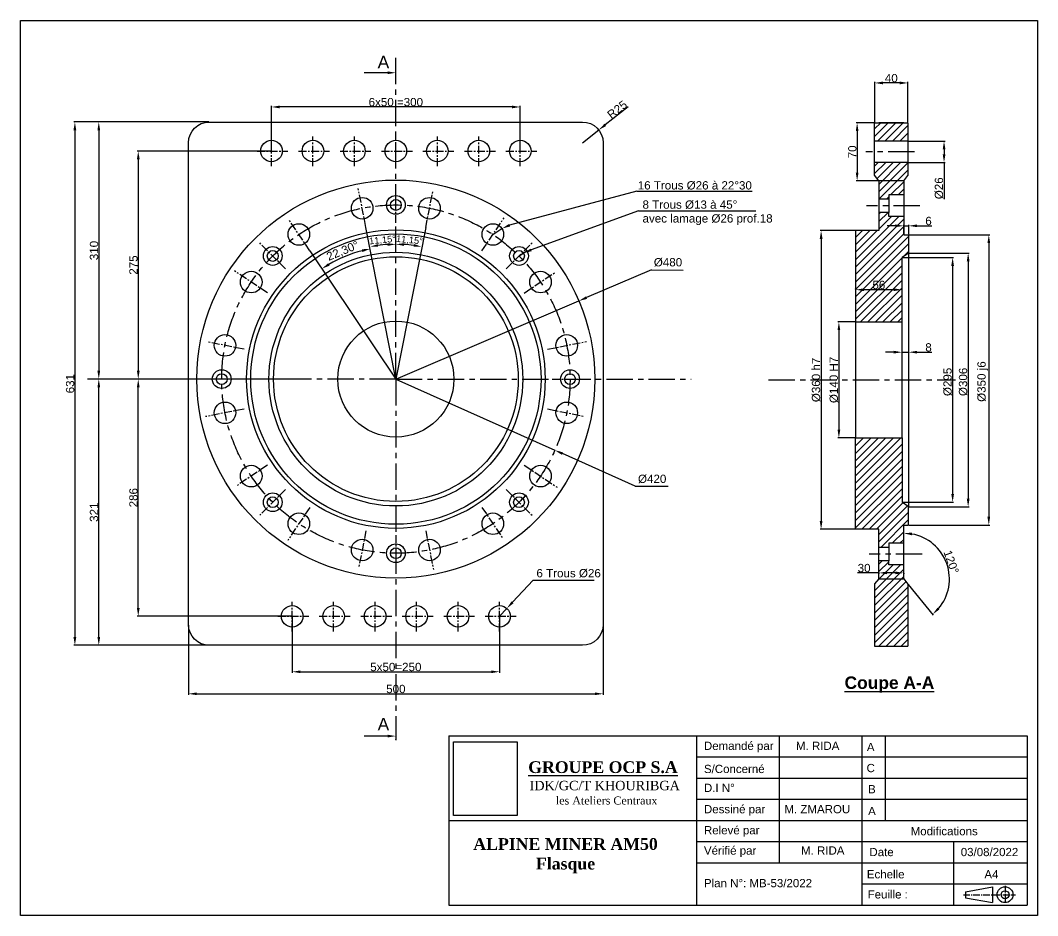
# Model space of a CAD drawing. Header units: millimetres. Extents: x 1913 to 5508, y 1111 to 2190.
# Drawn here: x 1913 to 3139, y 1111 to 2190 of the extents above; entities that cross this region are included whole.
import ezdxf

# ---------------------------------------------------------------- set-up
doc = ezdxf.new("R2010")
doc.units = ezdxf.units.MM
doc.linetypes.add('AXES', pattern=[50.8, 31.75, -6.35, 6.35, -6.35])
doc.linetypes.add('AXES2', pattern=[28.575, 19.05, -3.175, 3.175, -3.175])
doc.layers.add('format', color=7, linetype='Continuous')
doc.styles.get("Standard").update_dxf_attribs({"font": 'arial.ttf'})
doc.dimstyles.new('ISO-25', dxfattribs={"dimtxt": 10, "dimasz": 10, "dimexe": 1.25, "dimexo": 0.625, "dimtad": 1, "dimtxsty": 'Standard', "dimcen": 2.5, "dimclrd": 6, "dimclre": 6, "dimazin": 0, "dimtfac": 1, "dimtmove": 0, "dimatfit": 3, "dimfxl": 1, "dimarcsym": 0})
picture_1 = doc.add_image_def('image1.jpg', size_in_pixel=(500, 433))
pattern_1 = [(45, (3.563, 80.705), (-4.490128, 4.490128), [])]

# ---------------------------------------------------------------- blocks, each defined once
blk = doc.blocks.new('*D6')
at = {"color": 6, "lineweight": -2, "transparency": 16777216}
for p, q in [((2214.9, 2032.5), (2053.7, 2032.5)), ((2054.9, 2022.5), (2054.9, 1767.5)), ((2214.9, 1757.5), (2053.7, 1757.5))]:
    blk.add_line(p, q, dxfattribs=at)
at = {"color": 6, "transparency": 16777216}
for points in [[(2053.3, 2022.5), (2056.6, 2022.5), (2054.9, 2032.5)], [(2053.3, 1767.5), (2056.6, 1767.5), (2054.9, 1757.5)]]:
    blk.add_solid(points, dxfattribs=at)
at = {"layer": 'Defpoints', "color": 0, "transparency": 16777216}
for p in [(2215.5, 2032.5), (2054.9, 1757.5), (2215.5, 1757.5)]:
    blk.add_point(p, dxfattribs=at)
at = {"color": 0, "transparency": 16777216, "insert": (2049.2, 1895), "char_height": 10, "attachment_point": 5, "rotation": 90}
blk.add_mtext('275', dxfattribs=at)
blk = doc.blocks.new('*D7')
at = {"color": 6, "lineweight": -2, "transparency": 16777216}
for p, q in [((2239.9, 1757.5), (2053.7, 1757.5)), ((2054.9, 1481.5), (2054.9, 1747.5)), ((2239.9, 1471.5), (2053.7, 1471.5))]:
    blk.add_line(p, q, dxfattribs=at)
at = {"color": 6, "transparency": 16777216}
for points in [[(2053.3, 1747.5), (2056.6, 1747.5), (2054.9, 1757.5)], [(2053.3, 1481.5), (2056.6, 1481.5), (2054.9, 1471.5)]]:
    blk.add_solid(points, dxfattribs=at)
at = {"layer": 'Defpoints', "color": 0, "transparency": 16777216}
for p in [(2054.9, 1757.5), (2240.5, 1757.5), (2240.5, 1471.5)]:
    blk.add_point(p, dxfattribs=at)
at = {"color": 0, "transparency": 16777216, "insert": (2049.2, 1614.5), "char_height": 10, "attachment_point": 5, "rotation": 90}
blk.add_mtext('286', dxfattribs=at)
blk = doc.blocks.new('*D8')
at = {"color": 6, "lineweight": -2, "transparency": 16777216}
for p, q in [((2139.9, 2067.5), (2006.1, 2067.5)), ((2007.3, 2057.5), (2007.3, 1767.5)), ((2139.9, 1757.5), (2006.1, 1757.5))]:
    blk.add_line(p, q, dxfattribs=at)
at = {"color": 6, "transparency": 16777216}
for points in [[(2005.7, 2057.5), (2009, 2057.5), (2007.3, 2067.5)], [(2005.7, 1767.5), (2009, 1767.5), (2007.3, 1757.5)]]:
    blk.add_solid(points, dxfattribs=at)
at = {"layer": 'Defpoints', "color": 0, "transparency": 16777216}
for p in [(2140.5, 2067.5), (2007.3, 1757.5), (2140.5, 1757.5)]:
    blk.add_point(p, dxfattribs=at)
at = {"color": 0, "transparency": 16777216, "insert": (2001.6, 1912.5), "char_height": 10, "attachment_point": 5, "rotation": 90}
blk.add_mtext('310', dxfattribs=at)
blk = doc.blocks.new('*D9')
at = {"color": 6, "lineweight": -2, "transparency": 16777216}
for p, q in [((2139.9, 1757.5), (2006.1, 1757.5)), ((2007.3, 1446.5), (2007.3, 1747.5)), ((2139.9, 1436.5), (2006.1, 1436.5))]:
    blk.add_line(p, q, dxfattribs=at)
at = {"color": 6, "transparency": 16777216}
for points in [[(2005.7, 1747.5), (2009, 1747.5), (2007.3, 1757.5)], [(2005.7, 1446.5), (2009, 1446.5), (2007.3, 1436.5)]]:
    blk.add_solid(points, dxfattribs=at)
at = {"layer": 'Defpoints', "color": 0, "transparency": 16777216}
for p in [(2007.3, 1757.5), (2140.5, 1757.5), (2140.5, 1436.5)]:
    blk.add_point(p, dxfattribs=at)
at = {"color": 0, "transparency": 16777216, "insert": (2001.6, 1597), "char_height": 10, "attachment_point": 5, "rotation": 90}
blk.add_mtext('321', dxfattribs=at)
blk = doc.blocks.new('*D10')
at = {"color": 6, "lineweight": -2, "transparency": 16777216}
for p, q in [((2139.9, 2067.5), (1977.3, 2067.5)), ((1978.5, 2057.5), (1978.5, 1446.5)), ((2139.9, 1436.5), (1977.3, 1436.5))]:
    blk.add_line(p, q, dxfattribs=at)
at = {"color": 6, "transparency": 16777216}
for points in [[(1976.8, 2057.5), (1980.2, 2057.5), (1978.5, 2067.5)], [(1976.8, 1446.5), (1980.2, 1446.5), (1978.5, 1436.5)]]:
    blk.add_solid(points, dxfattribs=at)
at = {"layer": 'Defpoints', "color": 0, "transparency": 16777216}
for p in [(2140.5, 2067.5), (1978.5, 1436.5), (2140.5, 1436.5)]:
    blk.add_point(p, dxfattribs=at)
at = {"color": 0, "transparency": 16777216, "insert": (1972.8, 1752), "char_height": 10, "attachment_point": 5, "rotation": 90}
blk.add_mtext('631', dxfattribs=at)
blk = doc.blocks.new('*D11')
at = {"color": 6, "lineweight": -2, "transparency": 16777216}
for p, q in [((2115.5, 1460.9), (2115.5, 1376.8)), ((2615.5, 1460.9), (2615.5, 1376.8)), ((2125.5, 1378), (2605.5, 1378))]:
    blk.add_line(p, q, dxfattribs=at)
at = {"color": 6, "transparency": 16777216}
for points in [[(2125.5, 1379.7), (2125.5, 1376.4), (2115.5, 1378)], [(2605.5, 1379.7), (2605.5, 1376.4), (2615.5, 1378)]]:
    blk.add_solid(points, dxfattribs=at)
at = {"layer": 'Defpoints', "color": 0, "transparency": 16777216}
for p in [(2115.5, 1461.5), (2615.5, 1461.5), (2615.5, 1378)]:
    blk.add_point(p, dxfattribs=at)
at = {"color": 0, "transparency": 16777216, "insert": (2365.5, 1383.8), "char_height": 10, "attachment_point": 5}
blk.add_mtext('500', dxfattribs=at)
blk = doc.blocks.new('*D12')
at = {"color": 6, "lineweight": -2, "transparency": 16777216}
for p, q in [((2215.5, 2033.1), (2215.5, 2086.9)), ((2505.5, 2085.6), (2225.5, 2085.6)), ((2515.5, 2033.1), (2515.5, 2086.9))]:
    blk.add_line(p, q, dxfattribs=at)
at = {"color": 6, "transparency": 16777216}
for points in [[(2225.5, 2087.3), (2225.5, 2084), (2215.5, 2085.6)], [(2505.5, 2087.3), (2505.5, 2084), (2515.5, 2085.6)]]:
    blk.add_solid(points, dxfattribs=at)
at = {"layer": 'Defpoints', "color": 0, "transparency": 16777216}
for p in [(2215.5, 2085.6), (2215.5, 2032.5), (2515.5, 2032.5)]:
    blk.add_point(p, dxfattribs=at)
at = {"color": 0, "transparency": 16777216, "insert": (2365.5, 2091.4), "char_height": 10, "attachment_point": 5}
blk.add_mtext('6x50 =300', dxfattribs=at)
blk = doc.blocks.new('*D13')
at = {"color": 6, "lineweight": -2, "transparency": 16777216}
for p, q in [((2240.5, 1470.9), (2240.5, 1403.3)), ((2490.5, 1470.9), (2490.5, 1403.3)), ((2250.5, 1404.6), (2480.5, 1404.6))]:
    blk.add_line(p, q, dxfattribs=at)
at = {"color": 6, "transparency": 16777216}
for points in [[(2250.5, 1406.2), (2250.5, 1402.9), (2240.5, 1404.6)], [(2480.5, 1406.2), (2480.5, 1402.9), (2490.5, 1404.6)]]:
    blk.add_solid(points, dxfattribs=at)
at = {"layer": 'Defpoints', "color": 0, "transparency": 16777216}
for p in [(2240.5, 1471.5), (2490.5, 1471.5), (2490.5, 1404.6)]:
    blk.add_point(p, dxfattribs=at)
at = {"color": 0, "transparency": 16777216, "insert": (2365.5, 1410.3), "char_height": 10, "attachment_point": 5}
blk.add_mtext('5x50=250', dxfattribs=at)
blk = doc.blocks.new('*D14')
at = {"color": 6, "lineweight": -2, "transparency": 16777216}
for p, q in [((2645.8, 2085.7), (2618.1, 2064)), ((2590.5, 2042.5), (2610.2, 2057.9))]:
    blk.add_line(p, q, dxfattribs=at)
at = {"color": 6, "transparency": 16777216}
blk.add_solid([(2617.1, 2065.4), (2619.1, 2062.7), (2610.2, 2057.9)], dxfattribs=at)
at = {"layer": 'Defpoints', "color": 0, "transparency": 16777216}
for p in [(2610.2, 2057.9), (2590.5, 2042.5)]:
    blk.add_point(p, dxfattribs=at)
at = {"color": 0, "transparency": 16777216, "insert": (2632.4, 2082.5), "char_height": 10, "attachment_point": 5, "rotation": 38.0325}
blk.add_mtext('R25', dxfattribs=at)
blk = doc.blocks.new('*D15')
at = {"color": 6, "lineweight": -2, "transparency": 16777216}
for p, q in [((2967.9, 1942.3), (2957.9, 1942.3)), ((2977.9, 1932.1), (2977.9, 1943.6)), ((2977.9, 1942.3), (2983.9, 1942.3)), ((2983.9, 1932.1), (2983.9, 1943.6)), ((2993.9, 1942.3), (3011.7, 1942.3))]:
    blk.add_line(p, q, dxfattribs=at)
at = {"color": 6, "transparency": 16777216}
for points in [[(2967.9, 1944), (2967.9, 1940.7), (2977.9, 1942.3)], [(2993.9, 1944), (2993.9, 1940.7), (2983.9, 1942.3)]]:
    blk.add_solid(points, dxfattribs=at)
at = {"layer": 'Defpoints', "color": 0, "transparency": 16777216}
for p in [(2983.9, 1942.3), (2977.9, 1931.5), (2983.9, 1931.5)]:
    blk.add_point(p, dxfattribs=at)
at = {"color": 0, "transparency": 16777216, "insert": (3007.8, 1948.1), "char_height": 10, "attachment_point": 5}
blk.add_mtext('6', dxfattribs=at)
blk = doc.blocks.new('*D16')
at = {"color": 6, "lineweight": -2, "transparency": 16777216}
for p, q in [((2919.9, 1865.9), (2919.9, 1866.5)), ((2965.9, 1865.3), (2929.9, 1865.3)), ((2975.9, 1865.9), (2975.9, 1866.5))]:
    blk.add_line(p, q, dxfattribs=at)
at = {"color": 6, "transparency": 16777216}
for points in [[(2929.9, 1866.9), (2929.9, 1863.6), (2919.9, 1865.3)], [(2965.9, 1866.9), (2965.9, 1863.6), (2975.9, 1865.3)]]:
    blk.add_solid(points, dxfattribs=at)
at = {"layer": 'Defpoints', "color": 0, "transparency": 16777216}
for p in [(2919.9, 1865.3), (2919.9, 1865.3), (2975.9, 1865.3)]:
    blk.add_point(p, dxfattribs=at)
at = {"color": 0, "transparency": 16777216, "insert": (2947.9, 1871), "char_height": 10, "attachment_point": 5}
blk.add_mtext('56', dxfattribs=at)
blk = doc.blocks.new('*D17')
at = {"color": 6, "lineweight": -2, "transparency": 16777216}
for p, q in [((2976.5, 1904), (3038.1, 1904)), ((3036.9, 1894), (3036.9, 1619)), ((2976.5, 1609), (3038.1, 1609))]:
    blk.add_line(p, q, dxfattribs=at)
at = {"color": 6, "transparency": 16777216}
for points in [[(3035.2, 1894), (3038.5, 1894), (3036.9, 1904)], [(3035.2, 1619), (3038.5, 1619), (3036.9, 1609)]]:
    blk.add_solid(points, dxfattribs=at)
at = {"layer": 'Defpoints', "color": 0, "transparency": 16777216}
for p in [(2975.9, 1904), (2975.9, 1609), (3036.9, 1609)]:
    blk.add_point(p, dxfattribs=at)
at = {"color": 0, "transparency": 16777216, "insert": (3030.9, 1754.1), "char_height": 10, "attachment_point": 5, "rotation": 90}
blk.add_mtext('%%C295', dxfattribs=at)
blk = doc.blocks.new('*D18')
at = {"color": 6, "lineweight": -2, "transparency": 16777216}
for p, q in [((2984.5, 1909.5), (3056.9, 1909.5)), ((3055.6, 1899.5), (3055.6, 1613.5)), ((2984.5, 1603.5), (3056.9, 1603.5))]:
    blk.add_line(p, q, dxfattribs=at)
at = {"color": 6, "transparency": 16777216}
for points in [[(3053.9, 1899.5), (3057.3, 1899.5), (3055.6, 1909.5)], [(3053.9, 1613.5), (3057.3, 1613.5), (3055.6, 1603.5)]]:
    blk.add_solid(points, dxfattribs=at)
at = {"layer": 'Defpoints', "color": 0, "transparency": 16777216}
for p in [(2983.9, 1909.5), (2983.9, 1603.5), (3055.6, 1603.5)]:
    blk.add_point(p, dxfattribs=at)
at = {"color": 0, "transparency": 16777216, "insert": (3049.6, 1754.1), "char_height": 10, "attachment_point": 5, "rotation": 90}
blk.add_mtext('%%C306', dxfattribs=at)
blk = doc.blocks.new('*D19')
at = {"color": 6, "lineweight": -2, "transparency": 16777216}
for p, q in [((2984.5, 1931.5), (3081.7, 1931.5)), ((3080.5, 1921.5), (3080.5, 1591.5)), ((2984.5, 1581.5), (3081.7, 1581.5))]:
    blk.add_line(p, q, dxfattribs=at)
at = {"color": 6, "transparency": 16777216}
for points in [[(3078.8, 1921.5), (3082.1, 1921.5), (3080.5, 1931.5)], [(3078.8, 1591.5), (3082.1, 1591.5), (3080.5, 1581.5)]]:
    blk.add_solid(points, dxfattribs=at)
at = {"layer": 'Defpoints', "color": 0, "transparency": 16777216}
for p in [(2983.9, 1931.5), (2983.9, 1581.5), (3080.5, 1581.5)]:
    blk.add_point(p, dxfattribs=at)
at = {"color": 0, "transparency": 16777216, "insert": (3073.2, 1754.5), "char_height": 10, "attachment_point": 5, "rotation": 90}
blk.add_mtext('%%C350 j6', dxfattribs=at)
blk = doc.blocks.new('*D20')
at = {"color": 6, "lineweight": -2, "transparency": 16777216}
for p, q in [((2919.2, 1936.5), (2877, 1936.5)), ((2878.3, 1926.5), (2878.3, 1586.5)), ((2919.2, 1576.5), (2877, 1576.5))]:
    blk.add_line(p, q, dxfattribs=at)
at = {"color": 6, "transparency": 16777216}
for points in [[(2876.6, 1926.5), (2880, 1926.5), (2878.3, 1936.5)], [(2876.6, 1586.5), (2880, 1586.5), (2878.3, 1576.5)]]:
    blk.add_solid(points, dxfattribs=at)
at = {"layer": 'Defpoints', "color": 0, "transparency": 16777216}
for p in [(2919.9, 1936.5), (2878.3, 1576.5), (2919.9, 1576.5)]:
    blk.add_point(p, dxfattribs=at)
at = {"color": 0, "transparency": 16777216, "insert": (2872.3, 1756.5), "char_height": 10, "attachment_point": 5, "rotation": 90}
blk.add_mtext('%%C360 h7', dxfattribs=at)
blk = doc.blocks.new('*D21')
at = {"color": 6, "lineweight": -2, "transparency": 16777216}
for p, q in [((2919.2, 1826.5), (2898.5, 1826.5)), ((2899.7, 1816.5), (2899.7, 1696.5)), ((2919.2, 1686.5), (2898.5, 1686.5))]:
    blk.add_line(p, q, dxfattribs=at)
at = {"color": 6, "transparency": 16777216}
for points in [[(2898.1, 1816.5), (2901.4, 1816.5), (2899.7, 1826.5)], [(2898.1, 1696.5), (2901.4, 1696.5), (2899.7, 1686.5)]]:
    blk.add_solid(points, dxfattribs=at)
at = {"layer": 'Defpoints', "color": 0, "transparency": 16777216}
for p in [(2919.9, 1826.5), (2899.7, 1686.5), (2919.9, 1686.5)]:
    blk.add_point(p, dxfattribs=at)
at = {"color": 0, "transparency": 16777216, "insert": (2893.7, 1756.5), "char_height": 10, "attachment_point": 5, "rotation": 90}
blk.add_mtext('%%C140 H7', dxfattribs=at)
blk = doc.blocks.new('*D24')
at = {"color": 6, "lineweight": -2, "transparency": 16777216}
for p, q in [((2983.5, 2044.5), (3027.8, 2044.5)), ((3026.5, 2034.5), (3026.5, 2028.5)), ((2983.5, 2018.5), (3027.8, 2018.5)), ((3026.5, 2018.5), (3026.5, 1974.4))]:
    blk.add_line(p, q, dxfattribs=at)
at = {"color": 6, "transparency": 16777216}
for points in [[(3024.9, 2034.5), (3028.2, 2034.5), (3026.5, 2044.5)], [(3024.9, 2028.5), (3028.2, 2028.5), (3026.5, 2018.5)]]:
    blk.add_solid(points, dxfattribs=at)
at = {"layer": 'Defpoints', "color": 0, "transparency": 16777216}
for p in [(2982.9, 2044.5), (2982.9, 2018.5), (3026.5, 2018.5)]:
    blk.add_point(p, dxfattribs=at)
at = {"color": 0, "transparency": 16777216, "insert": (3020.5, 1987.6), "char_height": 10, "attachment_point": 5, "rotation": 90}
blk.add_mtext('%%C26', dxfattribs=at)
blk = doc.blocks.new('A$C0EBD1E6C')
for p, q in [((0, 34.02), (116.26, 34.02)), ((0, 34.02), (0, 0)), ((49.83, 34.02), (49.83, 0)), ((66.44, 34.02), (66.44, 8.51)), ((83.04, 34.02), (83.04, 0)), ((87.7, 34.02), (87.7, 17.01)), ((116.26, 34.02), (116.26, 0)), ((49.83, 29.77), (116.26, 29.77)), ((49.83, 25.52), (116.26, 25.52)), ((49.83, 21.26), (116.26, 21.26)), ((0, 17.01), (116.26, 17.01)), ((49.83, 12.76), (116.26, 12.76)), ((101.44, 12.76), (101.44, 0)), ((49.83, 8.51), (116.26, 8.51)), ((83.04, 4.25), (116.26, 4.25)), ((103.84, 2.69), (109.27, 3.69)), ((103.84, 2.69), (103.84, 1.49)), ((109.27, 3.69), (109.27, 0.49)), ((0, 0), (116.26, 0)), ((103.84, 1.49), (109.27, 0.49))]:
    blk.add_line(p, q)
for radius in [1.6, 0.8]:
    blk.add_circle((111.8, 2.09), radius)
at = {"layer": 'format', "linetype": 'AXES2', "ltscale": 0.07}
for p, q in [((103.43, 2.09), (113.92, 2.09)), ((111.8, 3.85), (111.8, 0.32))]:
    blk.add_line(p, q, dxfattribs=at)
at = {"attachment_point": 5}
for s, width, insert, char_height in [('\\pxql;{\\C7;Demandé par       M. RIDA}', 33.2077, (67.9, 31.76), 1.6538), ('{\\C7;A}', 38.0703, (84.81, 31.76), 1.654), ('{\\fTimes New Roman|b1|i0|c0|p18;\\LGROUPE OCP S.A  \\P\\fTimes New Roman|b0|i0|c0|p18;\\H0.8x;\\l IDK/GC/T KHOURIBGA \\P\\H1.25x; \\H0.67725x; les Ateliers Centraux}', 35.7028, (31, 24.55), 2.3625), ('\\pxql;{\\C7;S/Concerné}', 33.2077, (67.9, 27.35), 1.6538), ('{\\C7;C}', 38.0703, (84.81, 27.53), 1.654), ('\\pxql;{\\C7;D.I N°}', 33.2077, (67.9, 23.56), 1.6538), ('{\\C7;B}', 38.0703, (85.06, 23.29), 1.654), ('\\pxql;{\\C7;Dessiné par      M. ZMAROU}', 33.2077, (67.9, 19.03), 1.6538), ('{\\C7;A}', 38.0703, (85.06, 18.9), 1.654), ('\\pxql;{\\C7;Relevé par }', 33.2077, (67.9, 14.8), 1.6538), ('\\pxql;{\\C7;Modifications}', 14.5802, (100.13, 14.85), 1.6538), ('\\pxqc;{\\fTimes New Roman|b1|i0|c0|p18;ALPINE MINER AM50\\PFlasque }', 49.5915, (23.48, 9.92), 2.3625), ('\\pxql;{\\C7;Vérifié par              M. RIDA}', 33.2077, (67.9, 10.72), 1.6538), ('\\pxql;{\\C7;Date                     03/08/2022}', 34.8874, (101.99, 10.65), 1.6538), ('\\pxql;{\\C7;Echelle                         A4}', 34.8874, (101.48, 6.18), 1.6538), ('\\pxql;{\\C7;Plan N°: MB-53/2022}', 33.2077, (67.9, 4.4), 1.6538), ('\\pxql;{\\C7;Feuille :}', 11.3165, (89.85, 2.14), 1.6538)]:
    blk.add_mtext_dynamic_manual_height_columns(s, width=width, gutter_width=12.5, heights=[0], dxfattribs=dict(at, insert=insert, char_height=char_height))
blk = doc.blocks.new('*D26')
at = {"color": 6, "lineweight": -2, "transparency": 16777216}
blk.add_arc((2365.5, 1757.5), 162.6, 93.5245, 97.6255, dxfattribs=at)
at = {"color": 6, "transparency": 16777216}
for points in [[(2344.2, 1917), (2343.7, 1920.3), (2334.1, 1917)], [(2355.5, 1921.4), (2355.6, 1918.1), (2365.5, 1920.1)]]:
    blk.add_solid(points, dxfattribs=at)
at = {"layer": 'Defpoints', "color": 0, "transparency": 16777216}
for p in [(2365.5, 2067.5), (2329.5, 1940.4), (2344.5, 1918.7), (2365.5, 1757.5), (2365.5, 1757.5)]:
    blk.add_point(p, dxfattribs=at)
at = {"color": 0, "transparency": 16777216, "insert": (2349.5, 1924.7), "char_height": 10, "attachment_point": 5, "rotation": 5.4936}
blk.add_mtext('{\\H0.8x;11,15°}', dxfattribs=at)
blk = doc.blocks.new('*D27')
at = {"color": 6, "lineweight": -2, "transparency": 16777216}
blk.add_arc((2365.5, 1757.5), 162.6, 82.3745, 86.4755, dxfattribs=at)
at = {"color": 6, "transparency": 16777216}
for points in [[(2375.5, 1918.1), (2375.6, 1921.4), (2365.5, 1920.1)], [(2387.4, 1920.3), (2386.8, 1917), (2397, 1917)]]:
    blk.add_solid(points, dxfattribs=at)
at = {"layer": 'Defpoints', "color": 0, "transparency": 16777216}
for p in [(2365.5, 2067.5), (2401.6, 1940.3), (2386.6, 1918.7), (2365.5, 1757.5), (2365.5, 1757.5)]:
    blk.add_point(p, dxfattribs=at)
at = {"color": 0, "transparency": 16777216, "insert": (2381.9, 1924.7), "char_height": 10, "attachment_point": 5, "rotation": 354.425}
blk.add_mtext('{\\H0.8x;11,15°}', dxfattribs=at)
blk = doc.blocks.new('*D28')
at = {"color": 6, "lineweight": -2, "transparency": 16777216}
blk.add_arc((2365.5, 1757.5), 160.1, 104.7287, 120.2713, dxfattribs=at)
at = {"color": 6, "transparency": 16777216}
for points in [[(2324.5, 1914), (2325.2, 1910.7), (2334.6, 1914.6)], [(2285.7, 1894.4), (2283.9, 1897.2), (2276.3, 1890.5)]]:
    blk.add_solid(points, dxfattribs=at)
at = {"layer": 'Defpoints', "color": 0, "transparency": 16777216}
for p in [(2329.5, 1940.4), (2261.8, 1912.2), (2314.2, 1909.1), (2365.5, 1757.5), (2365.5, 1757.5)]:
    blk.add_point(p, dxfattribs=at)
at = {"color": 0, "transparency": 16777216, "insert": (2301.7, 1911.5), "char_height": 10, "attachment_point": 5, "rotation": 22.5}
blk.add_mtext('22,30°', dxfattribs=at)
blk = doc.blocks.new('*D29')
at = {"color": 6, "lineweight": -2, "transparency": 16777216}
for p, q in [((2942.2, 2066.5), (2920.5, 2066.5)), ((2921.7, 2056.5), (2921.7, 2006.5)), ((2947.2, 1996.5), (2920.5, 1996.5))]:
    blk.add_line(p, q, dxfattribs=at)
at = {"color": 6, "transparency": 16777216}
for points in [[(2920.1, 2056.5), (2923.4, 2056.5), (2921.7, 2066.5)], [(2920.1, 2006.5), (2923.4, 2006.5), (2921.7, 1996.5)]]:
    blk.add_solid(points, dxfattribs=at)
at = {"layer": 'Defpoints', "color": 0, "transparency": 16777216}
for p in [(2942.9, 2066.5), (2921.7, 1996.5), (2947.9, 1996.5)]:
    blk.add_point(p, dxfattribs=at)
at = {"color": 0, "transparency": 16777216, "insert": (2916, 2031.5), "char_height": 10, "attachment_point": 5, "rotation": 90}
blk.add_mtext('70', dxfattribs=at)
blk = doc.blocks.new('*D30')
at = {"color": 6, "lineweight": -2, "transparency": 16777216}
for p, q in [((2942.9, 2067.1), (2942.9, 2115.8)), ((2972.9, 2114.6), (2952.9, 2114.6)), ((2982.9, 2067.1), (2982.9, 2115.8))]:
    blk.add_line(p, q, dxfattribs=at)
at = {"color": 6, "transparency": 16777216}
for points in [[(2952.9, 2116.3), (2952.9, 2112.9), (2942.9, 2114.6)], [(2972.9, 2116.3), (2972.9, 2112.9), (2982.9, 2114.6)]]:
    blk.add_solid(points, dxfattribs=at)
at = {"layer": 'Defpoints', "color": 0, "transparency": 16777216}
for p in [(2942.9, 2114.6), (2942.9, 2066.5), (2982.9, 2066.5)]:
    blk.add_point(p, dxfattribs=at)
at = {"color": 0, "transparency": 16777216, "insert": (2962.9, 2120.3), "char_height": 10, "attachment_point": 5}
blk.add_mtext('40', dxfattribs=at)
blk = doc.blocks.new('*D32')
at = {"color": 6, "lineweight": -2, "transparency": 16777216}
for p, q in [((2975.9, 1790.5), (2975.9, 1791.2)), ((2983.9, 1790.5), (2983.9, 1791.2)), ((2965.9, 1789.9), (2955.9, 1789.9)), ((2975.9, 1789.9), (2983.9, 1789.9)), ((2993.9, 1789.9), (3011.7, 1789.9))]:
    blk.add_line(p, q, dxfattribs=at)
at = {"color": 6, "transparency": 16777216}
for points in [[(2965.9, 1791.6), (2965.9, 1788.3), (2975.9, 1789.9)], [(2993.9, 1791.6), (2993.9, 1788.3), (2983.9, 1789.9)]]:
    blk.add_solid(points, dxfattribs=at)
at = {"layer": 'Defpoints', "color": 0, "transparency": 16777216}
for p in [(2975.9, 1789.9), (2983.9, 1789.9), (2983.9, 1789.9)]:
    blk.add_point(p, dxfattribs=at)
at = {"color": 0, "transparency": 16777216, "insert": (3007.8, 1795.7), "char_height": 10, "attachment_point": 5}
blk.add_mtext('8', dxfattribs=at)
blk = doc.blocks.new('*D34')
at = {"color": 6, "lineweight": -2, "transparency": 16777216}
blk.add_line((2983.2, 1509.9), (3013.5, 1472.9), dxfattribs=at)
blk.add_arc((2977.9, 1516.5), 55.1, 319.6763, 79.5919, dxfattribs=at)
at = {"color": 6, "transparency": 16777216}
for points in [[(2987.7, 1569.1), (2988, 1572.4), (2977.9, 1571.6)], [(3021, 1479.7), (3018.7, 1482), (3012.7, 1473.8)]]:
    blk.add_solid(points, dxfattribs=at)
at = {"layer": 'Defpoints', "color": 0, "transparency": 16777216}
for p in [(2977.9, 1581.5), (2977.9, 1516.5), (2977.9, 1516.5), (2982.9, 1510.4), (3032.9, 1512.8)]:
    blk.add_point(p, dxfattribs=at)
at = {"color": 0, "transparency": 16777216, "insert": (3035.2, 1537), "char_height": 10, "attachment_point": 5, "rotation": 289.6341}
blk.add_mtext('120°', dxfattribs=at)
blk = doc.blocks.new('*D35')
at = {"color": 6, "lineweight": -2, "transparency": 16777216}
for p, q in [((2947.9, 1523.8), (2922.3, 1523.8)), ((2947.9, 1523.3), (2947.9, 1522.6)), ((2967.9, 1523.8), (2957.9, 1523.8)), ((2977.9, 1523.3), (2977.9, 1522.6))]:
    blk.add_line(p, q, dxfattribs=at)
at = {"color": 6, "transparency": 16777216}
for points in [[(2957.9, 1525.5), (2957.9, 1522.2), (2947.9, 1523.8)], [(2967.9, 1525.5), (2967.9, 1522.2), (2977.9, 1523.8)]]:
    blk.add_solid(points, dxfattribs=at)
at = {"layer": 'Defpoints', "color": 0, "transparency": 16777216}
for p in [(2947.9, 1523.9), (2947.9, 1523.8), (2977.9, 1523.9)]:
    blk.add_point(p, dxfattribs=at)
at = {"color": 0, "transparency": 16777216, "insert": (2930.1, 1529.6), "char_height": 10, "attachment_point": 5}
blk.add_mtext('30', dxfattribs=at)

msp = doc.modelspace()

# ---------------------------------------------------------------- hatches: boundary and pattern name
h = msp.add_hatch()
h.set_pattern_fill('ANSI31', color=256, scale=2)
h.set_pattern_definition(pattern_1)
h.paths.add_polyline_path([(2982.854, 2066.522), (2942.854, 2066.522), (2942.854, 2044.522), (2982.854, 2044.522)])
h.paths.add_polyline_path([(2982.854, 2018.522), (2942.854, 2018.522), (2942.854, 2003.52), (2947.854, 1996.522), (2977.854, 1996.522), (2982.854, 2002.927)])
h.paths.add_polyline_path([(2977.854, 1996.522), (2947.854, 1996.522), (2947.854, 1974.522), (2959.854, 1974.522), (2959.854, 1979.522), (2977.854, 1979.522)])
h.paths.add_polyline_path([(2975.854, 1904.022), (2983.854, 1909.522), (2983.854, 1931.522), (2977.854, 1931.522), (2977.854, 1953.522), (2959.854, 1953.522), (2959.854, 1958.522), (2947.854, 1958.522), (2947.854, 1936.522), (2919.854, 1936.522), (2919.854, 1826.522), (2975.854, 1826.522)])
h.paths.add_polyline_path([(2937.615, 1860.607), (2958.154, 1860.607), (2958.154, 1881.214), (2937.615, 1881.214)], flags=24)
h = msp.add_hatch()
h.set_pattern_fill('ANSI31', color=256, scale=2)
h.set_pattern_definition(pattern_1)
h.paths.add_polyline_path([(2975.854, 1686.522), (2919.854, 1686.522), (2919.854, 1576.522), (2947.854, 1576.522), (2947.854, 1554.522), (2959.854, 1554.522), (2959.854, 1559.522), (2977.854, 1559.522), (2977.854, 1581.522), (2983.854, 1581.522), (2983.854, 1603.522), (2975.854, 1609.022)])
h.paths.add_polyline_path([(2977.854, 1533.522), (2959.854, 1533.522), (2959.854, 1538.522), (2947.854, 1538.522), (2947.854, 1516.522), (2977.854, 1516.522)])
h.paths.add_polyline_path([(2982.854, 1510.406), (2977.854, 1516.522), (2947.854, 1516.522), (2942.854, 1510.712), (2942.854, 1435.522), (2982.854, 1435.522)])

# ---------------------------------------------------------------- linework, layer by layer
at = {"color": 6}
for p, q in [((2355.54, 2126.894), (2327.292, 2126.894)), ((2656.223, 1984.161), (2502.693, 1943.054)), ((2658.114, 1960.41), (2528.745, 1913.317)), ((2482.514, 1931.884), (2493.386, 1939.011)), ((2514.032, 1905.971), (2523.605, 1911.993)), ((2673.58, 1889.093), (2595.435, 1855.704)), ((2365.54, 1757.479), (2586.239, 1851.775)), ((2365.54, 1757.479), (2557.246, 1671.754)), ((2654.27, 1628.367), (2566.375, 1667.672)), ((2530.955, 1515.075), (2506.176, 1488.346)), ((2490.54, 1471.479), (2499.378, 1481.012)), ((2355.54, 1327.043), (2327.292, 1327.043)), ((2365.54, 1322.783), (2365.54, 1323.408))]:
    msp.add_line(p, q, dxfattribs=at)
for p, q in [((2977.854, 2066.522), (2947.854, 2066.522)), ((2947.854, 1996.522), (2942.854, 2003.52)), ((2977.854, 1996.522), (2982.854, 2002.927)), ((2942.854, 1435.522), (2982.854, 1435.522))]:
    msp.add_line(p, q)
msp.add_lwpolyline([(1912.748, 2190.075), (3139.39, 2190.075), (3139.39, 1110.504), (1912.748, 1110.504)], close=True)
at = {"color": 40, "linetype": 'AXES', "true_color": 0xf8d731}
for points in [[(2365.54, 1757.479), (2365.54, 2149.125)], [(2365.54, 1757.479), (1993.654, 1757.479)], [(2365.54, 1757.479), (2365.54, 1322.158)], [(2365.54, 1757.479), (2721.632, 1757.479)], [(2814.841, 1756.522), (3040.325, 1756.522)]]:
    msp.add_lwpolyline(points, dxfattribs=at)
msp.add_lwpolyline([(2140.54, 2067.479), (2590.54, 2067.479, -0.41421356), (2615.54, 2042.479), (2615.54, 1461.479, -0.41421356), (2590.54, 1436.479), (2140.54, 1436.479, -0.41421356), (2115.54, 1461.479), (2115.54, 2042.479, -0.41421356)], format="xyb", close=True)
for points in [[(2942.854, 2066.522), (2982.854, 2066.522), (2982.854, 2002.927)], [(2942.854, 2003.52), (2942.854, 2066.522)], [(2982.854, 2044.522), (2942.854, 2044.522)], [(2982.854, 2018.522), (2942.854, 2018.522)], [(2947.854, 1996.522), (2947.854, 1936.522), (2919.854, 1936.522)], [(2977.854, 1996.522), (2947.854, 1996.522)], [(2977.854, 1996.522), (2977.854, 1931.522), (2983.854, 1931.522), (2983.854, 1909.522)], [(2977.854, 1979.522), (2959.854, 1979.522), (2959.854, 1974.522), (2947.854, 1974.522)], [(2959.854, 1974.522), (2959.854, 1958.522)], [(2977.854, 1953.522), (2959.854, 1953.522), (2959.854, 1958.522), (2947.854, 1958.522)], [(2261.751, 1912.224), (2365.54, 1757.479), (2329.484, 1940.409)], [(2401.571, 1940.29), (2365.54, 1757.479)], [(2919.854, 1936.522), (2919.854, 1826.522)], [(2983.854, 1909.522), (2975.854, 1904.022)], [(2975.854, 1826.522), (2975.854, 1904.022)], [(2919.854, 1826.522), (2975.854, 1826.522)], [(2919.854, 1686.522), (2975.854, 1686.522)], [(2919.854, 1576.522), (2919.854, 1686.522)], [(2975.854, 1686.522), (2975.854, 1609.022)], [(2983.854, 1603.522), (2975.854, 1609.022)], [(2977.854, 1516.522), (2977.854, 1581.522), (2983.854, 1581.522), (2983.854, 1603.522)], [(2947.854, 1516.522), (2947.854, 1576.522), (2919.854, 1576.522)], [(2977.854, 1559.522), (2959.854, 1559.522), (2959.854, 1554.522), (2947.854, 1554.522)], [(2959.854, 1554.522), (2959.854, 1538.522)], [(2977.854, 1533.522), (2959.854, 1533.522), (2959.854, 1538.522), (2947.854, 1538.522)], [(2947.854, 1516.522), (2942.854, 1510.712)], [(2942.854, 1510.712), (2942.854, 1435.522)], [(2947.854, 1516.522), (2977.854, 1516.522)], [(2977.854, 1516.522), (2982.854, 1510.406)], [(2982.854, 1510.406), (2982.854, 1435.522)]]:
    msp.add_lwpolyline(points)
at = {"linetype": 'AXES', "ltscale": 0.3}
for points in [[(2215.54, 2014.171), (2215.54, 2049.825)], [(2265.54, 2014.171), (2265.54, 2049.825)], [(2315.54, 2014.171), (2315.54, 2049.825)], [(2365.54, 2014.171), (2365.54, 2049.825)], [(2415.54, 2014.171), (2415.54, 2049.825)], [(2465.54, 2014.171), (2465.54, 2049.825)], [(2515.54, 2014.171), (2515.54, 2049.825)], [(2198.206, 2032.479), (2235.477, 2032.479)], [(2248.206, 2032.479), (2285.477, 2032.479)], [(2298.206, 2032.479), (2335.477, 2032.479)], [(2348.206, 2032.479), (2385.477, 2032.479)], [(2398.206, 2032.479), (2435.477, 2032.479)], [(2448.206, 2032.479), (2485.477, 2032.479)], [(2498.206, 2032.479), (2535.477, 2032.479)], [(2329.484, 1940.409), (2320.261, 1987.205)], [(2365.54, 1945.805), (2365.54, 1990.303)], [(2401.571, 1940.29), (2410.143, 1983.78)], [(2469.396, 1912.325), (2495.963, 1951.936)], [(2261.751, 1912.224), (2237.06, 1949.037)], [(2232.373, 1890.645), (2200.908, 1922.11)], [(2498.706, 1890.645), (2530.171, 1922.11)], [(2210.693, 1861.335), (2171.082, 1887.903)], [(2520.285, 1861.268), (2557.098, 1885.958)], [(2182.728, 1793.511), (2139.238, 1802.082)], [(2548.47, 1793.534), (2595.265, 1802.757)], [(2177.214, 1757.479), (2132.715, 1757.479)], [(2553.865, 1757.479), (2598.364, 1757.479)], [(2182.609, 1721.423), (2135.814, 1712.2)], [(2548.351, 1721.447), (2591.841, 1712.875)], [(2210.794, 1653.69), (2173.981, 1628.999)], [(2520.386, 1653.622), (2559.997, 1627.055)], [(2232.373, 1624.312), (2200.908, 1592.847)], [(2498.706, 1624.312), (2530.171, 1592.847)], [(2261.683, 1602.632), (2235.116, 1563.021)], [(2469.328, 1602.733), (2494.019, 1565.92)], [(2329.508, 1574.667), (2320.936, 1531.178)], [(2401.595, 1574.548), (2410.818, 1527.753)], [(2365.54, 1569.153), (2365.54, 1524.655)], [(2240.54, 1453.171), (2240.54, 1488.825)], [(2290.54, 1453.171), (2290.54, 1488.825)], [(2340.54, 1453.171), (2340.54, 1488.825)], [(2390.54, 1453.171), (2390.54, 1488.825)], [(2440.54, 1453.171), (2440.54, 1488.825)], [(2490.54, 1453.171), (2490.54, 1488.825)], [(2223.206, 1471.479), (2260.477, 1471.479)], [(2273.206, 1471.479), (2310.477, 1471.479)], [(2323.206, 1471.479), (2360.477, 1471.479)], [(2373.206, 1471.479), (2410.477, 1471.479)], [(2423.206, 1471.479), (2460.477, 1471.479)], [(2473.206, 1471.479), (2510.477, 1471.479)]]:
    msp.add_lwpolyline(points, dxfattribs=at)
at = {"linetype": 'AXES'}
for points in [[(2990.853, 2031.522), (2932.202, 2031.522)], [(2997.226, 1966.522), (2933.158, 1966.522)], [(3000.282, 1546.522), (2936.214, 1546.522)]]:
    msp.add_lwpolyline(points, dxfattribs=at)
at = {"color": 6}
for points in [[(2656.223, 1984.161), (2794.97, 1984.139)], [(2658.114, 1960.41), (2799.435, 1960.41)], [(2673.58, 1889.093), (2711.953, 1888.783)], [(2654.27, 1628.367), (2693.724, 1628.367)], [(2530.955, 1515.075), (2604.573, 1515.075)]]:
    msp.add_lwpolyline(points, dxfattribs=at)
at = {"color": 252, "true_color": 0x939598}
for points in [[(2983.854, 1909.522), (2983.854, 1603.522)], [(2919.854, 1826.522), (2919.854, 1686.522)], [(2975.854, 1686.522), (2975.854, 1826.522)]]:
    msp.add_lwpolyline(points, dxfattribs=at)
for centre, radius in [((2215.54, 2032.479), 13), ((2265.54, 2032.479), 13), ((2315.54, 2032.479), 13), ((2365.54, 2032.479), 13), ((2415.54, 2032.479), 13), ((2465.54, 2032.479), 13), ((2515.54, 2032.479), 13), ((2365.54, 1757.479), 240), ((2324.93, 1963.515), 13), ((2365.54, 1967.479), 11.309), ((2406.149, 1963.515), 13), ((2365.54, 1967.479), 6.5), ((2248.565, 1931.884), 13), ((2482.514, 1931.884), 13), ((2365.54, 1757.479), 180), ((2365.54, 1757.479), 175), ((2217.047, 1905.971), 11.309), ((2514.032, 1905.971), 11.309), ((2217.047, 1905.971), 6.5), ((2365.54, 1757.479), 153), ((2365.54, 1757.479), 147.5), ((2514.032, 1905.971), 6.5), ((2191.135, 1874.453), 13), ((2539.944, 1874.453), 13), ((2365.54, 1757.479), 70), ((2159.503, 1798.088), 13), ((2571.576, 1798.088), 13), ((2155.54, 1757.479), 11.309), ((2575.54, 1757.479), 11.309), ((2155.54, 1757.479), 6.5), ((2575.54, 1757.479), 6.5), ((2159.503, 1716.869), 13), ((2571.576, 1716.869), 13), ((2191.135, 1640.505), 13), ((2539.944, 1640.505), 13), ((2217.047, 1608.986), 11.309), ((2514.032, 1608.986), 11.309), ((2217.047, 1608.986), 6.5), ((2514.032, 1608.986), 6.5), ((2248.565, 1583.074), 13), ((2482.514, 1583.074), 13), ((2324.93, 1551.443), 13), ((2365.54, 1547.479), 11.309), ((2406.149, 1551.443), 13), ((2365.54, 1547.479), 6.5), ((2240.54, 1471.479), 13), ((2290.54, 1471.479), 13), ((2340.54, 1471.479), 13), ((2340.54, 1471.479), 13), ((2390.54, 1471.479), 13), ((2440.54, 1471.479), 13), ((2490.54, 1471.479), 13)]:
    msp.add_circle(centre, radius)
at = {"linetype": 'AXES'}
msp.add_circle((2365.54, 1757.479), 210, dxfattribs=at)
at = {"color": 6}
for points in [[(2355.54, 2128.561), (2355.54, 2125.227), (2365.54, 2126.894)], [(2502.033, 1944.584), (2503.353, 1941.523), (2493.511, 1939.093)], [(2528.097, 1914.852), (2529.394, 1911.781), (2519.534, 1909.424)], [(2594.78, 1857.237), (2596.09, 1854.172), (2586.239, 1851.775)], [(2567.055, 1669.193), (2565.694, 1666.15), (2557.246, 1671.754)], [(2504.954, 1489.479), (2507.398, 1487.213), (2499.378, 1481.012)], [(2355.54, 1328.71), (2355.54, 1325.376), (2365.54, 1327.043)]]:
    msp.add_solid(points, dxfattribs=at)

# ---------------------------------------------------------------- block references
at = {"color": 0, "xscale": 6, "yscale": 6, "zscale": 6}
msp.add_blockref('A$C0EBD1E6C', (2429.231, 1123.247), dxfattribs=at)

# ---------------------------------------------------------------- texts
at = {"attachment_point": 1}
for s, width, insert, char_height in [('A', 50.76507, (2343.558, 2147.327), 15), ('16 Trous %%C26 à 22°30', 144.56796, (2657.185, 1996.123), 10), ('8 Trous %%C13 à 45° \\Pavec lamage %%C26 prof.18', 236.14917, (2662.965, 1972.927), 10), ('%%C480', 144.56796, (2676.561, 1903.386), 10), ('%%C420', 144.56796, (2657.527, 1642.233), 10), ('6 Trous %%C26', 144.56796, (2535.034, 1528.486), 10), ('{\\fArial|b1|i0|c0|p34;\\LCoupe A-A}', 109.44084, (2906.548, 1398.933), 15), ('A', 50.76507, (2343.558, 1348.839), 15)]:
    msp.add_mtext_dynamic_manual_height_columns(s, width=width, gutter_width=12.5, heights=[0], dxfattribs=dict(at, insert=insert, char_height=char_height))

# ---------------------------------------------------------------- dimensions: what is measured, and where the dimension line sits
for base, p1, p2, picture, middle in [((2942.854, 2114.599), (2982.854, 2066.522), (2942.854, 2066.522), '*D30', (2962.854, 2120.33)), ((2983.854, 1942.343), (2977.854, 1931.522), (2983.854, 1931.522), '*D15', (3007.78, 1948.074)), ((2919.854, 1865.272), (2975.854, 1865.272), (2919.854, 1865.272), '*D16', (2947.854, 1871.003))]:
    dim = msp.add_linear_dim(base=base, p1=p1, p2=p2, dimstyle='ISO-25')
    dim.commit()
    dim.dimension.update_dxf_attribs({"geometry": picture, "text_midpoint": middle})
for base, p1, p2, text, picture, middle in [((2215.54, 2085.627), (2515.54, 2032.479), (2215.54, 2032.479), '6x50 =300', '*D12', (2365.54, 2091.361)), ((2490.54, 1404.579), (2240.54, 1471.479), (2490.54, 1471.479), '5x50=250', '*D13', (2365.54, 1410.31))]:
    dim = msp.add_linear_dim(base=base, p1=p1, p2=p2, text=text, dimstyle='ISO-25')
    dim.commit()
    dim.dimension.update_dxf_attribs({"geometry": picture, "text_midpoint": middle})
dim = msp.add_radius_dim(center=(2590.54, 2042.479), mpoint=(2610.231, 2057.882), dimstyle='ISO-25')
dim.commit()
dim.dimension.update_dxf_attribs({"geometry": '*D14', "text_midpoint": (2632.386, 2082.487)})
for base, p1, p2, picture, middle in [((1978.509, 1436.479), (2140.54, 2067.479), (2140.54, 1436.479), '*D10', (1972.775, 1751.979)), ((2007.334, 1757.479), (2140.54, 2067.479), (2140.54, 1757.479), '*D8', (2001.599, 1912.479)), ((2921.749, 1996.522), (2942.854, 2066.522), (2947.854, 1996.522), '*D29', (2916.018, 2031.522)), ((2054.935, 1757.479), (2215.54, 2032.479), (2215.54, 1757.479), '*D6', (2049.204, 1894.979)), ((2007.334, 1757.479), (2140.54, 1436.479), (2140.54, 1757.479), '*D9', (2001.599, 1596.979)), ((2054.935, 1757.479), (2240.54, 1471.479), (2240.54, 1757.479), '*D7', (2049.204, 1614.479))]:
    dim = msp.add_linear_dim(base=base, p1=p1, p2=p2, angle=90, dimstyle='ISO-25')
    dim.commit()
    dim.dimension.update_dxf_attribs({"geometry": picture, "text_midpoint": middle})
for base, line1, line2, picture, middle in [((2344.505, 1918.702), ((2365.54, 1757.479), (2365.54, 2067.479)), ((2365.54, 1757.479), (2329.484, 1940.409)), '*D26', (2349.974, 1919.321)), ((2386.574, 1918.702), ((2401.571, 1940.29), (2365.54, 1757.479)), ((2365.54, 1757.479), (2365.54, 2067.479)), '*D27', (2381.335, 1919.299))]:
    dim = msp.add_angular_dim_2l(base=base, line1=line1, line2=line2, text='{\\H0.8x;<>}', dimstyle='ISO-25')
    dim.commit()
    dim.dimension.update_dxf_attribs({"geometry": picture, "text_midpoint": middle, "dimtype": 162})
for base, p1, p2, text, picture, middle in [((3026.528, 2018.522), (2982.854, 2044.522), (2982.854, 2018.522), '%%C<>', '*D24', (3026.528, 1987.593)), ((2878.286, 1576.522), (2919.854, 1936.522), (2919.854, 1576.522), '%%C360 h7', '*D20', (2878.286, 1756.522)), ((3080.459, 1581.522), (2983.854, 1931.522), (2983.854, 1581.522), '%%C<> j6', '*D19', (3080.459, 1754.529)), ((3036.863, 1609.022), (2975.854, 1904.022), (2975.854, 1609.022), '%%C<>', '*D17', (3036.863, 1754.122)), ((3055.605, 1603.522), (2983.854, 1909.522), (2983.854, 1603.522), '%%C<>', '*D18', (3055.605, 1754.122))]:
    dim = msp.add_linear_dim(base=base, p1=p1, p2=p2, angle=90, text=text, dimstyle='ISO-25')
    dim.commit()
    dim.dimension.update_dxf_attribs({"geometry": picture, "text_midpoint": middle, "dimtype": 160})
for base, line1, line2, text, picture, middle in [((2314.157, 1909.138), ((2261.751, 1912.224), (2365.54, 1757.479)), ((2365.54, 1757.479), (2329.484, 1940.409)), '22,30°', '*D28', (2301.723, 1911.547)), ((3032.856, 1512.848), ((2977.854, 1516.522), (2982.854, 1510.406)), ((2977.854, 1516.522), (2977.854, 1581.522)), '120°', '*D34', (3035.171, 1536.97))]:
    dim = msp.add_angular_dim_2l(base=base, line1=line1, line2=line2, text=text, dimstyle='ISO-25')
    dim.commit()
    dim.dimension.update_dxf_attribs({"geometry": picture, "text_midpoint": middle})
dim = msp.add_linear_dim(base=(2899.747, 1686.522), p1=(2919.854, 1826.522), p2=(2919.854, 1686.522), angle=90, text='%%C<> H7', dimstyle='ISO-25')
dim.commit()
dim.dimension.update_dxf_attribs({"geometry": '*D21', "text_midpoint": (2893.737, 1756.522)})
for base, p1, p2, picture, middle in [((2983.854, 1789.921), (2975.854, 1789.921), (2983.854, 1789.921), '*D32', (3007.773, 1789.921)), ((2947.854, 1523.824), (2977.854, 1523.896), (2947.854, 1523.896), '*D35', (2930.087, 1523.824)), ((2615.54, 1378.033), (2115.54, 1461.479), (2615.54, 1461.479), '*D11', (2365.54, 1378.033))]:
    dim = msp.add_linear_dim(base=base, p1=p1, p2=p2, dimstyle='ISO-25')
    dim.commit()
    dim.dimension.update_dxf_attribs({"geometry": picture, "text_midpoint": middle, "dimtype": 160})

# ---------------------------------------------------------------- pictures from other files: only their frames are drawn
at = {"color": 9, "true_color": 0xc7c8ca}
image = msp.add_image(picture_1, insert=(2511.868, 1231.348), size_in_units=(88.923, 77.007), rotation=90, dxfattribs=at)
image.dxf.flags = 7

doc.saveas('drawing.dxf')
